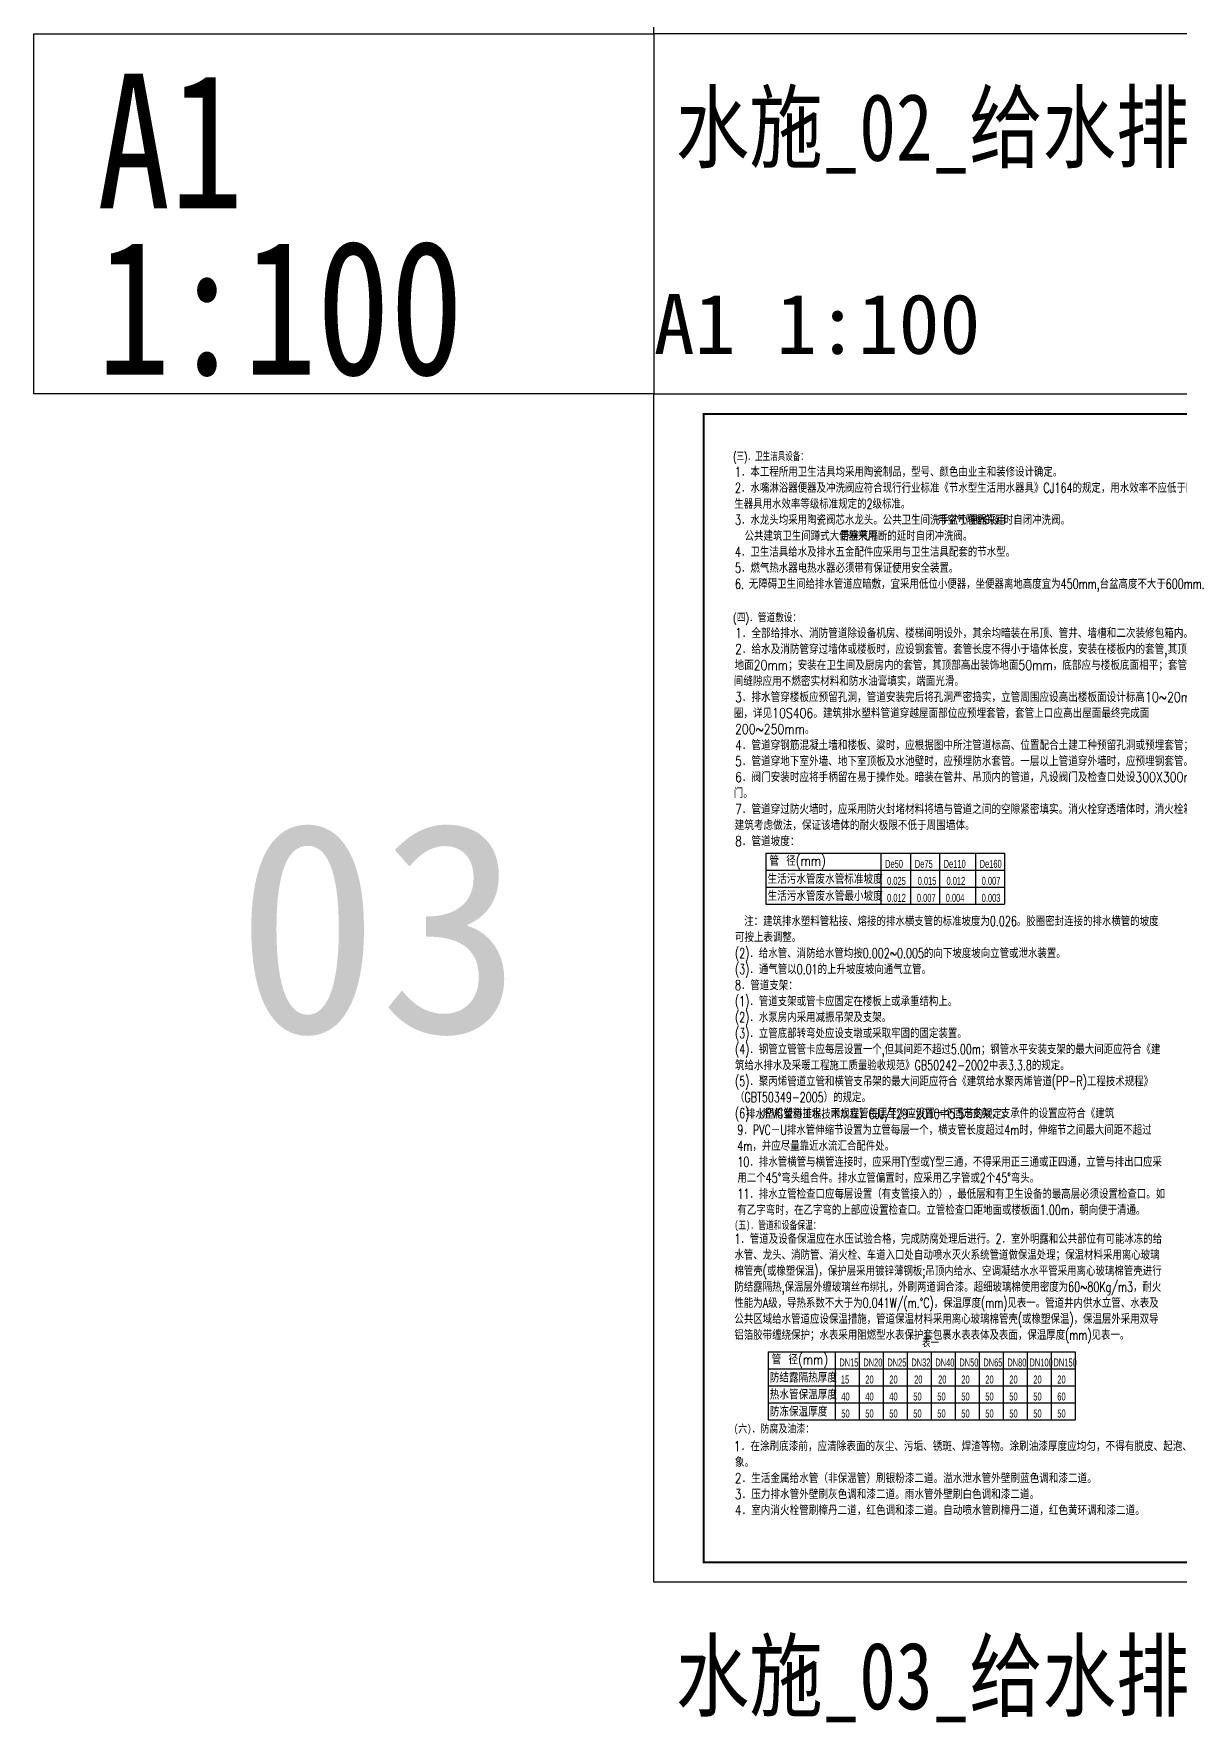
# Model space of a CAD drawing. Extents: x 27938 to 1507990, y 110129 to 923079.
# Drawn here: x 575451 to 632772, y 498663 to 583057 of the extents above; entities that cross this region are included whole.
import ezdxf

# ---------------------------------------------------------------- set-up
doc = ezdxf.new("R2010")
doc.units = 0
doc.header["$LTSCALE"] = 1000
doc.header["$MEASUREMENT"] = 0
for name, color, linetype in [('0s_水标注', 7, 'Continuous'), ('DIM_SYMB', 3, 'Continuous'), ('PUB_TEXT', 4, 'Continuous'), ('图框', 140, 'Continuous'), ('导图字', 7, 'Continuous')]:
    doc.layers.add(name, color=color, linetype=linetype)
doc.layers.add('yichutu', color=7, linetype='Continuous', true_color=0xffffff, plot=False)
doc.styles.add('-黑体', font='simhei.ttf', dxfattribs={"width": 0.8})
doc.styles.add('_TCH_LABEL', font='simhei.ttf')
doc.styles.add('C', font='simhei.ttf')
doc.styles.add('HZ', font='txt', dxfattribs={"bigfont": 'hztxt'})
doc.styles.add('HZTXT', font='COMPLEX', dxfattribs={"width": 0.7, "bigfont": 'HZTXT'})
doc.styles.add('SHZ', font='ros.shx', dxfattribs={"width": 0.7, "bigfont": 'hztxt.shx'})
doc.styles.add('图框字体', font='', dxfattribs={"width": 0.8})
doc.styles.add('黑体', font='simhei.ttf')
doc.styles.get('图框字体').set_extended_font_data('SimSun')

# ---------------------------------------------------------------- blocks, each defined once
blk = doc.blocks.new('TK')
at = {"layer": '图框'}
blk.add_lwpolyline([(465375, 548714), (549475, 548714), (549475, 489314), (465375, 489314)], close=True, dxfattribs=at)
blk.add_lwpolyline([(465375, 548714), (549475, 548714), (549475, 489314), (465375, 489314)], close=True, dxfattribs=at)
at = {"layer": '图框', "const_width": 100}
blk.add_lwpolyline([(548475, 490314), (548475, 547714), (467875, 547714), (467875, 490314)], close=True, dxfattribs=at)
blk = doc.blocks.new('yct-841-594-84100-59399.9999999999-100-1000.0')
at = {"layer": 'yichutu', "color": 7, "true_color": 0xffffff}
blk.add_lwpolyline([(0, 0), (0, 59400), (84100, 59400), (84100, 0)], close=True, dxfattribs=at)
at = {"layer": 'yichutu', "color": 7, "true_color": 0xffffff, "style": '_TCH_LABEL'}
blk.add_text('A1 1:100', height=3000, dxfattribs=at).set_placement((0, 61400))

msp = doc.modelspace()

# ---------------------------------------------------------------- linework, layer by layer
at = {"layer": '0s_水标注'}
for p, q in [((612052.3, 542094.3), (623991.2, 542094.3)), ((612052.3, 542094.3), (612052.3, 539544.3)), ((617801.2, 542094.3), (617801.2, 539544.3)), ((619291.2, 542094.3), (619291.2, 539544.3)), ((620731.2, 542094.3), (620731.2, 539544.3)), ((622531.2, 542094.3), (622531.2, 539544.3)), ((623991.2, 542094.3), (623991.2, 539544.3)), ((612052.3, 541244.3), (623991.2, 541244.3)), ((612052.3, 540394.3), (623991.2, 540394.3)), ((612052.3, 539544.3), (623991.2, 539544.3)), ((612164.1, 517170.9), (627513, 517170.9)), ((612164.1, 517170.9), (612164.1, 513770.9)), ((615513, 517170.9), (615513, 513770.9)), ((616713, 517170.9), (616713, 513770.9)), ((617913, 517170.9), (617913, 513770.9)), ((619113, 517170.9), (619113, 513770.9)), ((620313, 517170.9), (620313, 513770.9)), ((621513, 517170.9), (621513, 513770.9)), ((622713, 517170.9), (622713, 513770.9)), ((623913, 517170.9), (623913, 513770.9)), ((625113, 517170.9), (625113, 513770.9)), ((626313, 517170.9), (626313, 513770.9)), ((626313, 517170.9), (626313, 513770.9)), ((626313, 517170.9), (626313, 513770.9)), ((627513, 517170.9), (627513, 513770.9)), ((627513, 517170.9), (627513, 513770.9)), ((627513, 517170.9), (627513, 513770.9)), ((612164.1, 516320.9), (627513, 516320.9)), ((612164.1, 515470.9), (627513, 515470.9)), ((612164.1, 514620.9), (627513, 514620.9)), ((612164.1, 513770.9), (627513, 513770.9))]:
    msp.add_line(p, q, dxfattribs=at)
at = {"layer": '图框', "color": 2}
msp.add_lwpolyline([(606450.6, 565057), (575450.6, 565057), (575450.6, 583057), (606450.6, 583057)], close=True, dxfattribs=at)

# ---------------------------------------------------------------- block references
for p in [(141075.6, 93743.3), (141075.6, 16343.3)]:
    msp.add_blockref('TK', p)
at = {"layer": 'yichutu'}
msp.add_blockref('yct-841-594-84100-59399.9999999999-100-1000.0', (606450.6, 505657), dxfattribs=at)

# ---------------------------------------------------------------- texts
at = {"layer": '0s_水标注', "color": 7, "style": 'HZTXT', "width": 0.7}
for s, height, p in [('(三)．卫生洁具设备：', 399.9, (610419.5, 561713)), ('1．本工程所用卫生洁具均采用陶瓷制品，型号、颜色由业主和装修设计确定。', 500.025, (610510.7, 560913)), ('2．水嘴淋浴器便器及冲洗阀应符合现行行业标准《节水型生活用水器具》CJ164的规定，用水效率不应低于国家现行有关卫', 500.025, (610510.7, 560113)), ('3．水龙头均采用陶瓷阀芯水龙头。公共卫生间洗手盆小便器采用', 500.025, (610510.7, 558513)), ('带空气隔断的延时自闭冲洗阀。', 500, (620644.6, 558513)), ('  公共建筑卫生间蹲式大便器采用', 500, (610510.7, 557713)), ('带空气隔断的延时自闭冲洗阀。', 499.975, (615763.5, 557713)), ('4．卫生洁具给水及排水五金配件应采用与卫生洁具配套的节水型。', 499.975, (610510.7, 556913)), ('5．燃气热水器电热水器必须带有保证使用安全装置。', 499.975, (610510.7, 556113)), ('6. 无障碍卫生间给排水管道应暗敷，宜采用低位小便器，坐便器离地高度宜为450mm,台盆高度不大于600mm.', 499.975, (610510.7, 555313))]:
    msp.add_text(s, height=height, dxfattribs=at).set_placement(p)
at = {"layer": '0s_水标注', "color": 0, "style": 'HZTXT', "width": 0.7}
msp.add_text('生器具用水效率等级标准规定的2级标准。', height=500.025, dxfattribs=at).set_placement((610472.1, 559313))
at = {"layer": '0s_水标注'}
for s, height, style, width, p in [('(四)．管道敷设：', 400, 'HZ', 0.8, (610406.5, 553653.8)), ('1．全部给排水、消防管道除设备机房、楼梯间明设外，其余均暗装在吊顶、管井、墙槽和二次装修包箱内。', 500, 'HZ', 0.8, (610510.7, 552853.8)), ('2．给水及消防管穿过墙体或楼板时，应设钢套管。套管长度不得小于墙体长度，安装在楼板内的套管,其顶部应高出装饰', 500, 'HZ', 0.8, (610510.7, 552053.8)), ('地面20mm；安装在卫生间及厨房内的套管，其顶部高出装饰地面50mm，底部应与楼板底面相平；套管与管道之', 500, 'HZ', 0.8, (610488.7, 551253.8)), ('间缝隙应用不燃密实材料和防水油膏填实，端面光滑。', 500, 'HZ', 0.8, (610447.7, 550453.8)), ('圈，详见10S406。建筑排水塑料管道穿越屋面部位应预埋套管，套管上口应高出屋面最终完成面', 500, 'HZ', 0.8, (610450.9, 548853.8)), ('3．排水管穿楼板应预留孔洞，管道安装完后将孔洞严密捣实，立管周围应设高出楼板面设计标高10~20mm的阻水', 500, 'HZ', 0.8, (610510.7, 549653.8)), ('200~250mm。', 500, 'HZ', 0.8, (610510.7, 548053.8)), ('4．管道穿钢筋混凝土墙和楼板、粱时，应根据图中所注管道标高、位置配合土建工种预留孔洞或预埋套管；', 500, 'HZ', 0.8, (610510.7, 547253.8)), ('5．管道穿地下室外墙、地下室顶板及水池壁时，应预埋防水套管。一层以上管道穿外墙时，应预埋钢套管。', 500, 'HZ', 0.8, (610510.7, 546453.8)), ('6．阀门安装时应将手柄留在易于操作处。暗装在管井、吊顶内的管道，凡设阀门及检查口处设300X300mm检修', 500, 'HZ', 0.8, (610510.7, 545653.8)), ('门。', 500, 'HZ', 0.8, (610444.6, 544853.8)), ('7．管道穿过防火墙时，应采用防火封堵材料将墙与管道之间的空隙紧密填实。消火栓穿透墙体时，消火栓箱嵌墙的背面由', 500, 'HZ', 0.8, (610510.7, 544053.8)), ('建筑考虑做法，保证该墙体的耐火极限不低于周围墙体。', 500, 'HZ', 0.8, (610495, 543253.8)), ('8．管道坡度：', 500, 'HZ', 0.8, (610510.7, 542453.8)), ('管 径(mm)', 500, 'HZ', 0.8, (612232.2, 541469.4)), ('生活污水管废水管标准坡度', 500, 'HZ', 0.8, (612137.1, 540567)), ('De50', 400, 'SHZ', 0.7, (618013.2, 541367.2)), ('De75', 400, 'SHZ', 0.7, (619503.2, 541367.2)), ('De110', 400, 'SHZ', 0.7, (620943.2, 541367.2)), ('De160', 400, 'SHZ', 0.7, (622743.2, 541367.2)), ('生活污水管废水管最小坡度', 500, 'HZ', 0.8, (612137.1, 539717)), ('0.025', 400, 'SHZ', 0.7, (618115.1, 540517.2)), ('0.015', 400, 'SHZ', 0.7, (619645.7, 540517.2)), ('0.012', 400, 'SHZ', 0.7, (621085.7, 540517.2)), ('0.007', 400, 'SHZ', 0.7, (622845.1, 540517.2)), ('0.012', 400, 'SHZ', 0.7, (618115.1, 539667.2)), ('0.007', 400, 'SHZ', 0.7, (619605.1, 539667.2)), ('0.004', 400, 'SHZ', 0.7, (621045.1, 539667.2)), ('0.003', 400, 'SHZ', 0.7, (622845.1, 539667.2)), ('管 径(mm)', 500, 'HZ', 0.8, (612344, 516546)), ('DN15', 400, 'SHZ', 0.7, (615725, 516443.8)), ('DN20', 400, 'SHZ', 0.7, (616925, 516443.8)), ('DN25', 400, 'SHZ', 0.7, (618125, 516443.8)), ('DN32', 400, 'SHZ', 0.7, (619325, 516443.8)), ('DN40', 400, 'SHZ', 0.7, (620525, 516443.8)), ('DN50', 400, 'SHZ', 0.7, (621725, 516443.8)), ('DN65', 400, 'SHZ', 0.7, (622925, 516443.8)), ('DN80', 400, 'SHZ', 0.7, (624125, 516443.8)), ('DN100', 400, 'SHZ', 0.7, (625233.6, 516443.8)), ('DN150', 400, 'SHZ', 0.7, (626433.6, 516443.8)), ('防结露隔热厚度', 500, 'HZ', 0.8, (612248.9, 515643.6)), ('15', 400, 'SHZ', 0.7, (615803.1, 515593.8)), ('20', 400, 'SHZ', 0.7, (617026.9, 515593.8)), ('20', 400, 'SHZ', 0.7, (618226.9, 515593.8)), ('20', 400, 'SHZ', 0.7, (619467.5, 515593.8)), ('20', 400, 'SHZ', 0.7, (620667.5, 515593.8)), ('20', 400, 'SHZ', 0.7, (621826.9, 515593.8)), ('20', 400, 'SHZ', 0.7, (623026.9, 515593.8)), ('20', 400, 'SHZ', 0.7, (624226.9, 515593.8)), ('20', 400, 'SHZ', 0.7, (625426.9, 515593.8)), ('20', 400, 'SHZ', 0.7, (626626.9, 515593.8)), ('热水管保温厚度', 500, 'HZ', 0.8, (612248.9, 514793.6)), ('40', 400, 'SHZ', 0.7, (615826.9, 514743.8)), ('40', 400, 'SHZ', 0.7, (617026.9, 514743.8)), ('40', 400, 'SHZ', 0.7, (618226.9, 514743.8)), ('50', 400, 'SHZ', 0.7, (619426.9, 514743.8)), ('50', 400, 'SHZ', 0.7, (620626.9, 514743.8)), ('50', 400, 'SHZ', 0.7, (621826.9, 514743.8)), ('50', 400, 'SHZ', 0.7, (623026.9, 514743.8)), ('50', 400, 'SHZ', 0.7, (624226.9, 514743.8)), ('50', 400, 'SHZ', 0.7, (625426.9, 514743.8)), ('60', 400, 'SHZ', 0.7, (626626.9, 514743.8)), ('防冻保温厚度', 500, 'HZ', 0.8, (612248.9, 513943.6)), ('50', 400, 'SHZ', 0.7, (615826.9, 513893.8)), ('50', 400, 'SHZ', 0.7, (617026.9, 513893.8)), ('50', 400, 'SHZ', 0.7, (618226.9, 513893.8)), ('50', 400, 'SHZ', 0.7, (619426.9, 513893.8)), ('50', 400, 'SHZ', 0.7, (620626.9, 513893.8)), ('50', 400, 'SHZ', 0.7, (621826.9, 513893.8)), ('50', 400, 'SHZ', 0.7, (623026.9, 513893.8)), ('50', 400, 'SHZ', 0.7, (624226.9, 513893.8)), ('50', 400, 'SHZ', 0.7, (625426.9, 513893.8)), ('50', 400, 'SHZ', 0.7, (626626.9, 513893.8)), ('(六)．防腐及油漆：', 400, '-黑体', 0.8, (610453.2, 513143.4)), ('1．在涂刷底漆前，应清除表面的灰尘、污垢、锈斑、焊渣等物。涂刷油漆厚度应均匀，不得有脱皮、起泡、流淌和漏涂现', 500, 'HZ', 0.8, (610455.1, 512213)), ('象。', 500, 'HZ', 0.8, (610506.2, 511413)), ('2．生活金属给水管（非保温管）刷银粉漆二道。溢水泄水管外壁刷蓝色调和漆二道。', 500, 'HZ', 0.8, (610497.9, 510613)), ('3．压力排水管外壁刷灰色调和漆二道。雨水管外壁刷白色调和漆二道。', 500, 'HZ', 0.8, (610497.9, 509813)), ('4．室内消火栓管刷樟丹二道，红色调和漆二道。自动喷水管刷樟丹二道，红色黄环调和漆二道。', 500, 'HZ', 0.8, (610497.9, 509013))]:
    msp.add_text(s, height=height, dxfattribs=dict(at, style=style, width=width)).set_placement(p)
at = {"layer": '0s_水标注', "char_height": 500, "width": 21570.464, "attachment_point": 1, "line_spacing_factor": 0.96, "style": 'HZTXT'}
for s, insert in [('\\pi458.3;注：建筑排水塑料管粘接、熔接的排水横支管的标准坡度为0.026。胶圈密封连接的排水横管的坡度可按上表调整。\\P\\pi0;(2)．给水管、消防给水管均按0.002~0.005的向下坡度坡向立管或泄水装置。\\P(3)．通气管以0.01的上升坡度坡向通气立管。\\P8．管道支架：\\P(1)．管道支架或管卡应固定在楼板上或承重结构上。\\P(2)．水泵房内采用减振吊架及支架。\\P(3)．立管底部转弯处应设支墩或采取牢固的固定装置。\\P(4)．钢管立管管卡应每层设置一个,但其间距不超过5.00m；钢管水平安装支架的最大间距应符合《建筑给水排水及采暖工程施工质量验收规范》GB50242-2002中表3.3.8的规定。\\P(5)．聚丙烯管道立管和横管支吊架的最大间距应符合《建筑给水聚丙烯管道(PP-R)工程技术规程》（GBT50349-2005）的规定。\\P(6)．UPVC塑料排水、雨水立管每层至少应设置一个固定支架，支承件的设置应符合《建筑', (610510.7, 538953.8)), ('{\\W1.22213; }排水塑料管道工程技术规程》CJJ/T29-2010中5.5节的规定。\\P9．PVC－U排水管伸缩节设置为立管每层一个，横支管长度超过4m时，伸缩节之间最大间距不超过4m，并应尽量靠近水流汇合配件处。\\P10．排水管横管与横管连接时，应采用TY型或Y型三通，不得采用正三通或正四通，立管与排出口应采用二个45°弯头组合件。排水立管偏置时，应采用乙字管或2个45°弯头。\\P11．排水立管检查口应每层设置（有支管接入的），最低层和有卫生设备的最高层必须设置检查口。如有乙字弯时，在乙字弯的上部应设置检查口。立管检查口距地面或楼板面1.00m，朝向便于清通。', (610630.7, 529323.8)), ('{\\fSimHei|b0|i0|c134|p2;\\H0.8x;(五)．管道和设备保温：}\\P1．管道及设备保温应在水压试验合格，完成防腐处理后进行。2．室外明露和公共部位有可能冰冻的给水管、龙头、消防管、消火栓、车道入口处自动喷水灭火系统管道做保温处理；保温材料采用离心玻璃棉管壳(或橡塑保温)，保护层采用镀锌薄钢板;吊顶内给水、空调凝结水水平管采用离心玻璃棉管壳进行防结露隔热,保温层外缠玻璃丝布绑扎，外刷两道调合漆。超细玻璃棉使用密度为60~80Kg/m3，耐火性能为A级，导热系数不大于为0.041W/(m.°C)，保温厚度(mm)见表一。管道井内供水立管、水表及公共区域给水管道应设保温措施，管道保温材料采用离心玻璃棉管壳(或橡塑保温)，保温层外采用双导铝箔胶带缠绕保护；水表采用阻燃型水表保护套包裹水表表体及表面，保温厚度(mm)见表一。', (610480.7, 523715.5))]:
    msp.add_mtext(s, dxfattribs=dict(at, insert=insert))
at = {"layer": 'DIM_SYMB', "color": 6, "style": 'C'}
msp.add_text('03', height=10514.77, dxfattribs=at).set_placement((585567.5, 533140.8))
at = {"layer": 'PUB_TEXT', "style": '图框字体', "width": 0.75}
msp.add_text('表一', height=400, dxfattribs=at).set_placement((619865.3, 517445.6))
at = {"layer": '图框', "color": 2, "style": '黑体', "width": 0.8}
for s, p in [('A1', (578613.7, 574339.7)), ('1:100', (578613.7, 566013.6))]:
    msp.add_text(s, height=6729.45, dxfattribs=at).set_placement(p)
at = {"layer": '导图字', "color": 1, "style": '黑体', "width": 0.8}
for s, p in [('水施_02_给水排水施工图设计说明（一）_A1', (607551.6, 576708.6)), ('水施_03_给水排水施工图设计说明（二）_A1', (607551.6, 499308.6))]:
    msp.add_text(s, height=3364.726, dxfattribs=at).set_placement(p)

doc.saveas('drawing.dxf')
